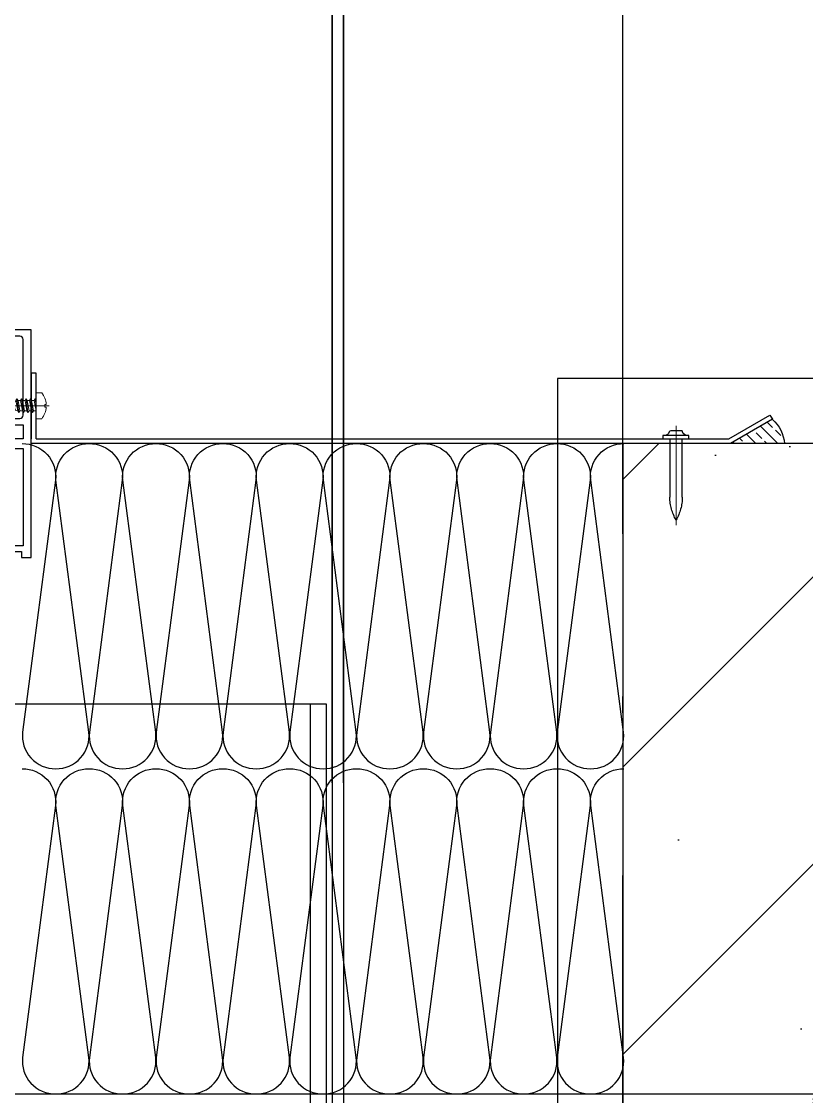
# Model space of a CAD drawing. Extents: x 6843040 to 15500510, y -6507076 to -4940511.
# Drawn here: x 7671644.5 to 7671885.9, y -6166984.7 to -6166654.1 of the extents above; entities that cross this region are included whole.
import ezdxf

# ---------------------------------------------------------------- set-up
doc = ezdxf.new("R2010")
doc.units = 0
doc.header["$LTSCALE"] = 1000
doc.header["$MEASUREMENT"] = 0
for name, pattern in [('CENTER', [50.800000000000004, 31.75, -6.35, 6.35, -6.35]), ('CONTINOUS', [0]), ('DOTE', [2.4200000000000004, 2, -0.2, 0.02, -0.2]), ('HIDDEN', [0.375, 0.25, -0.125])]:
    doc.linetypes.add(name, pattern=pattern)
for name, color, linetype, lineweight in [('002CEN', 1, 'CENTER', 13), ('003DOT', 253, 'HIDDEN', 13), ('009CON', 6, 'CONTINOUS', 15)]:
    doc.layers.add(name, color=color, linetype=linetype, lineweight=lineweight)
for name, color, linetype in [('DOTE', 8, 'DOTE'), ('E_LINE_1', 1, 'Continuous'), ('GC', 3, 'Continuous'), ('LT-dim 1', 3, 'Continuous'), ('LT-dim 10', 253, 'Continuous'), ('LT-dim 5', 3, 'Continuous'), ('LT-dim 50', 253, 'Continuous'), ('LT-dim 8', 253, 'Continuous'), ('LT-Fill-密封胶', 113, 'Continuous'), ('LT-Fill-玻璃1', 14, 'Continuous'), ('LT-中线', 6, 'Continuous'), ('LT-铝板', 31, 'Continuous'), ('PUB_HATCH', 8, 'Continuous'), ('XC', 61, 'Continuous'), ('实体', 7, 'Continuous'), ('批荡层', 213, 'Continuous'), ('紧固件', 40, 'Continuous')]:
    doc.layers.add(name, color=color, linetype=linetype)

# ---------------------------------------------------------------- blocks, each defined once
blk = doc.blocks.new('LT-BLK-20240603163343', base_point=(-3102913.412890759, 295840.9490596681))
at = {"layer": 'LT-Fill-密封胶'}
h = blk.add_hatch(dxfattribs=at)
h.set_pattern_fill('ANSI38', color=8, scale=2, style=0)
h.set_pattern_definition([(45, (-2772054.24012991, 233924.1443912563), (-4.490128060534576, 4.490128060534577), []), (135, (-2772054.24012991, 233924.1443912563), (-13.47038418160373, 4.490128060534578), [15.875, -9.525])])
edge = h.paths.add_edge_path()
edge.add_arc((-3103105.182630866, 295847.9445893168), 53.49325224012031, 349.22577148122093, 370.77422851344784, ccw=False)
edge.add_line((-3103052.632387903, 295837.9445893304), (-3102872.632387904, 295837.9445893395))
edge.add_arc((-3102820.082144962, 295847.944589319), 53.49325221775999, 169.2257714843428, 190.7742285157185, ccw=False)
edge.add_line((-3102872.632387904, 295857.9445892984), (-3103052.632387902, 295857.9445892984))
at = {"layer": 'GC', "color": 8, "linetype": 'HIDDEN', "ltscale": 50}
for p, q in [((-3102878.382199378, 295987.9445893046), (-3103047.382199377, 295987.9445893014)), ((-3103047.382199377, 295987.9445892986), (-3103047.382199377, 295660.9490596829)), ((-3103042.382199377, 295987.9445892986), (-3103042.382199377, 295660.9490596829)), ((-3102883.382199378, 295987.9445892986), (-3102883.382199378, 295660.9490596829)), ((-3102878.382199378, 295987.9445892986), (-3102878.382199378, 295660.9490596829)), ((-3102878.382199378, 295660.9490596867), (-3103049.382199377, 295660.9490596857))]:
    blk.add_line(p, q, dxfattribs=at)
at = {"layer": 'LT-Fill-密封胶', "color": 8}
for points in [[(-3103052.632387901, 295857.9445892934, -0.09430092778769975), (-3103052.632387903, 295837.9445893294, 1.164155667562947e-10)], [(-3102872.632387904, 295857.9445892934, 0.09430092778769975), (-3102872.632387902, 295837.9445893294, -1.164155667562947e-10)]]:
    blk.add_lwpolyline(points, format="xyb", dxfattribs=at)
at = {"layer": 'XC', "ltscale": 0.5}
for p, q in [((-3102872.632387904, 295857.9445892934), (-3103052.632387901, 295857.9445893124)), ((-3102872.632387904, 295837.9445893294), (-3103052.632387901, 295837.9445893124))]:
    blk.add_line(p, q, dxfattribs=at)
blk = doc.blocks.new('*U255')
at = {"layer": '002CEN', "ltscale": 5}
blk.add_line((-4.054319021158257, 1.989519660128281e-13), (10.54217069582398, 1.989519660128281e-13), dxfattribs=at)
at = {"layer": '003DOT', "ltscale": 5}
for p, q in [((-3.552713678800501e-14, 4.000000000000197), (-6.394884621840902e-14, 1.750000000000199)), ((-6.394884621840902e-14, 1.750000000000199), (-1.20792265079217e-13, -2.309999999999803)), ((-1.20792265079217e-13, 1.689951005760705), (0.6198573119681257, -1.549999999999798)), ((-3.552713678800501e-14, 4.405364961712621e-13), (0.2965411612219029, -2.109999999999815)), ((0.1999999999999247, 1.550000000000196), (0.7801426880317806, 1.550000000000182)), ((0.7801426880317806, 1.550000000000182), (1.103458838777946, 2.110000000000113)), ((0.7801426880317806, 1.550000000000182), (1.373225010475686, -1.549999999999798)), ((1.103458838778003, 2.110000000000198), (1.696541161221909, -2.109999999999815)), ((1.103458838777946, 2.110000000000113), (1.426774989524084, 1.550000000000196)), ((1.426774989524084, 1.550000000000182), (2.019857311968131, -1.549999999999798)), ((1.426774989524084, 1.550000000000196), (2.180142688031815, 1.550000000000196)), ((2.180142688031815, 1.550000000000196), (2.503458838777952, 2.110000000000113)), ((2.180142688031786, 1.550000000000182), (2.773225010475691, -1.549999999999798)), ((2.503458838778009, 2.110000000000198), (3.096541161221914, -2.109999999999815)), ((2.503458838777952, 2.110000000000113), (2.82677498952409, 1.550000000000182)), ((2.82677498952409, 1.550000000000182), (3.419857311968137, -1.549999999999798)), ((2.82677498952409, 1.550000000000182), (3.58014268803182, 1.550000000000196)), ((3.58014268803182, 1.550000000000196), (3.903458838777958, 2.110000000000113)), ((3.580142688031792, 1.550000000000182), (4.173225010475697, -1.549999999999798)), ((3.903458838778015, 2.110000000000198), (4.49654116122192, -2.109999999999815)), ((3.903458838777958, 2.110000000000113), (4.226774989524095, 1.550000000000182)), ((4.226774989524095, 1.550000000000182), (4.819857311968143, -1.549999999999798)), ((4.226774989524095, 1.550000000000182), (4.980142688031826, 1.550000000000196)), ((4.980142688031826, 1.550000000000196), (5.303458838777964, 2.110000000000113)), ((4.980142688031798, 1.550000000000182), (5.573225010475703, -1.549999999999798)), ((5.30345883877802, 2.110000000000198), (5.896541161221926, -2.109999999999815)), ((5.303458838777964, 2.110000000000113), (5.626774989524101, 1.550000000000182)), ((5.626774989524101, 1.550000000000182), (6.219857311968152, -1.549999999999798)), ((5.626774989524101, 1.550000000000182), (5.75796897832128, 1.550000000000196)), ((5.75796897832128, 1.550000000000196), (6.472600264496744, 1.253990029170197)), ((6.472600264496744, 1.253990029170197), (6.75501637345911, 1.743149078768994)), ((6.472600264496688, 1.253990029170225), (6.935613691095593, -1.062203588311888)), ((6.75501637345911, 1.743149078768994), (7.218029800058016, -1.551362637910714)), ((6.75501637345911, 1.743149078768994), (7.214966670336278, 0.946491795621327)), ((7.214966670336278, 0.946491795621327), (7.677980096935354, -0.7547053547629332)), ((7.214966670336278, 0.946491795621327), (7.959137419201934, 0.6382461787198395)), ((7.959137419201934, 0.6382461787198395), (8.241553528164356, 1.127405228318665)), ((7.959137419201905, 0.6382461787198537), (8.258597611268666, -0.5142057057746854)), ((8.241553528164356, 1.127405228318665), (8.541013720231117, -1.003364755373511)), ((8.241553528164356, 1.127405228318665), (8.701503825041524, 0.3307479451709128)), ((8.701503825041524, 0.3307479451709412), (9.000964017108512, -0.2067074722256024)), ((8.701503825041524, 0.3307479451709128), (9.499999999999943, 1.4210854715202e-13)), ((9.499999999999943, 1.4210854715202e-13), (9.000964017108512, -0.2067074722256024)), ((-1.20792265079217e-13, -2.309999999999803), (-1.20792265079217e-13, -3.999999999999801)), ((0.2965411612218745, -2.1099999999998), (0.1999999999998678, -2.1099999999998)), ((0.6198573119681257, -1.549999999999798), (0.2965411612218745, -2.1099999999998)), ((1.373225010475686, -1.549999999999798), (0.6198573119681257, -1.549999999999798)), ((1.696541161221909, -2.109999999999786), (1.373225010475686, -1.549999999999798)), ((2.019857311968131, -1.549999999999798), (1.696541161221909, -2.109999999999786)), ((2.77322501047572, -1.549999999999812), (2.019857311968131, -1.549999999999798)), ((3.096541161221914, -2.109999999999786), (2.77322501047572, -1.549999999999812)), ((3.419857311968137, -1.549999999999798), (3.096541161221914, -2.109999999999786)), ((4.173225010475726, -1.549999999999798), (3.419857311968137, -1.549999999999798)), ((4.49654116122192, -2.109999999999786), (4.173225010475726, -1.549999999999798)), ((4.819857311968143, -1.549999999999798), (4.49654116122192, -2.109999999999786)), ((5.573225010475731, -1.549999999999812), (4.819857311968143, -1.549999999999798)), ((5.896541161221926, -2.109999999999786), (5.573225010475731, -1.549999999999812)), ((6.219857311968152, -1.549999999999798), (5.896541161221926, -2.109999999999786)), ((6.935613691095593, -1.062203588311903), (6.185942131896716, -1.372727715457444)), ((6.185942131896716, -1.372727715457444), (6.219857311968152, -1.549999999999798)), ((7.218029800058016, -1.551362637910714), (6.935613691095593, -1.062203588311903)), ((7.677980096935382, -0.754705354762848), (7.218029800058016, -1.551362637910714)), ((8.258597611268666, -0.5142057057746854), (7.677980096935382, -0.754705354762848)), ((8.541013720231117, -1.003364755373511), (8.258597611268666, -0.5142057057746854)), ((9.000964017108512, -0.2067074722256024), (8.541013720231117, -1.003364755373511))]:
    blk.add_line(p, q, dxfattribs=at)
for centre, start, end in [((0.1999999999999318, 1.750000000000192), 179.999999999998, 269.999999999998), ((0.1999999999998749, -2.309999999999796), 90.00000000000203, 180.000000000002)]:
    blk.add_arc(centre, 0.1999999999999957, start, end, dxfattribs=at)
at = {"layer": '009CON'}
for p, q in [((-1.723475382979849, 4.000000000000197), (-3.552713678800501e-14, 4.000000000000197)), ((-2.700000000000053, 0.4000000000002188), (-3.087680633323494, 0.4000000000002188)), ((-2.700000000000053, -0.3999999999998067), (-2.700000000000053, 0.4000000000002188)), ((-3.087680633323494, -0.3999999999998067), (-2.700000000000053, -0.3999999999998067)), ((-1.20792265079217e-13, -3.999999999999801), (-1.723475382979849, -3.999999999999801))]:
    blk.add_line(p, q, dxfattribs=at)
for centre, radius, start, end in [((3.399999999999938, 1.882938249764265e-13), 6.499999999999996, 142.0201275551479, 176.4718766587116), ((3.399999999999942, 2.060573933704291e-13), 6.499999999999999, 183.5281233412879, 217.9798724448521)]:
    blk.add_arc(centre, radius, start, end, dxfattribs=at)
blk = doc.blocks.new('LT-BLK-20230218091845', base_point=(395239.0870920994, 252820.6931667216))
at = {"layer": 'LT-Fill-玻璃1'}
h = blk.add_hatch(dxfattribs=at)
h.set_pattern_fill('ANSI33', color=8, scale=0.75, style=0)
h.set_pattern_definition([(45, (0, 0), (-3.367596045400933, 3.367596045400933), []), (45, (3.3675975, 0), (-3.367596045400933, 3.367596045400933), [2.38125, -1.190625])])
edge = h.paths.add_edge_path()
edge.add_line((395239.0870920995, 252820.6931667213), (395252.0774720158, 252813.1931673797))
edge.add_arc((395244.3931078882, 252821.7790310139), 11.52243491589128, 311.8286027163969, 333.210536880252)
edge.add_arc((395244.3931078868, 252821.7790310151), 11.5224349176311, 333.2105368778266, 354.5924710384851)
edge.add_line((395255.8642632413, 252820.6931667213), (395239.0870920995, 252820.6931667213))
at = {"layer": 'LT-dim 5'}
blk.add_arc((395244.3931078864, 252821.7790310152), 11.52243491803174, 311.8286027185239, 354.5924710385319, dxfattribs=at)
blk = doc.blocks.new('LT-BLK-20240528163730', base_point=(-326528.041295993, 67956.2288645505))
at = {"layer": 'LT-中线'}
for p, q in [((-326529.3292597717, 67957.08914607074), (-326536.8292591135, 67944.09876615429)), ((-326535.3292591935, 67943.66857168314), (-326528.041295993, 67956.2288645505)), ((-326528.041295993, 67956.2288645505), (-326529.3292597717, 67957.08914607074)), ((-326536.8292591936, 67944.0987660157), (-326536.8292591936, 67911.33901212143)), ((-326535.3292591936, 67911.33901212143), (-326535.3292591936, 67943.66857168308))]:
    blk.add_line(p, q, dxfattribs=at)
at = {"layer": 'LT-Fill-玻璃1', "rotation": 90.00000000172149}
blk.add_blockref('LT-BLK-20230218091845', (-326536.8292591136, 67944.00837725072), dxfattribs=at)
blk = doc.blocks.new('sd425')
at = {"layer": '实体', "color": 1, "linetype": 'CENTER', "lineweight": 18}
blk.add_line((-0.04871903290131741, 3.919735350630617), (-0.04871903290131741, -26.61543915394304), dxfattribs=at)
at = {"layer": '紧固件', "color": 40}
blk.add_lwpolyline([(3.999196224301613, 0), (-3.999196224302068, 0), (-3.999196224302068, 0.9847774869713248), (3.999196224301613, 0.9847774869713248)], close=True, dxfattribs=at)
blk.add_lwpolyline([(-3.499196862180725, 0.9847774869713248, 0.3424338655934447), (-2.045032946706215, 2.106657444610164, -0.3502208192078309), (-1.560311641547742, 2.475888729230292), (1.566701022911275, 2.475888729230292, -0.3419987131197174), (2.050224319064, 2.100115896151237, 0.3485554434816476), (3.500794207520812, 0.9847774869713248)], format="xyb", dxfattribs=at)
at = {"layer": '紧固件', "color": 40, "linetype": 'HIDDEN', "ltscale": 2}
blk.add_lwpolyline([(1.86725199659395, 0), (1.86725199659395, -17.99662005964638, -0.1316415762669058), (-0.04392699687832646, -24.99357617320015, -0.1315314132238364), (-1.932731718799914, -17.99662005964615), (-1.932743155576645, 0)], format="xyb", dxfattribs=at)
blk = doc.blocks.new('LT-BLK-20240528163734', base_point=(-326528.041295993, 67956.2288645505))
at = {"rotation": 270}
blk.add_blockref('sd425', (-326535.3292591936, 67927.35857025624), dxfattribs=at)
at = {"layer": 'LT-dim 50'}
blk.add_blockref('LT-BLK-20240528163730', (-326528.041295993, 67956.2288645505), dxfattribs=at)
blk = doc.blocks.new('LT-BLK-20240910160700', base_point=(-5089123.43131763, -205701.589336378))
at = {"layer": 'LT-铝板'}
for points in [[(-5089076.93131763, -205700.089336378), (-5089076.93131763, -205695.839336378), (-5089120.93131763, -205695.839336378), (-5089120.93131763, -205700.089336378), (-5089116.93131763, -205700.089336378), (-5089116.93131763, -205703.089336378), (-5089120.93131763, -205703.089336378), (-5089120.93131763, -205732.9893363779), (-5089117.831317631, -205732.9893363782, -0.9999999999999999), (-5089117.831317631, -205734.789336378), (-5089120.43131763, -205734.789336378), (-5089120.43131763, -205736.589336378), (-5089123.43131763, -205736.589336378), (-5089123.43131763, -205666.589336378), (-5089063.43131763, -205666.589336378), (-5089063.43131763, -205669.839336378), (-5089064.63131763, -205669.839336378), (-5089064.63131763, -205668.789336378), (-5089067.63131763, -205668.789336378), (-5089067.63131763, -205674.3893363781), (-5089064.63131763, -205674.3893363781), (-5089064.63131763, -205673.339336378), (-5089063.43131763, -205673.339336378), (-5089063.43131763, -205687.089336378), (-5089063.43131763, -205687.089336378), (-5089063.43131763, -205690.089336378), (-5089063.43131763, -205690.089336378), (-5089063.43131763, -205692.339336378), (-5089063.93131763, -205692.339336378), (-5089063.93131763, -205695.339336378), (-5089063.43131763, -205695.339336378), (-5089063.43131763, -205698.339336378), (-5089066.43131763, -205698.339336378), (-5089066.43131763, -205696.339336378), (-5089073.43131763, -205696.339336378, 0.414213562373095), (-5089074.43131763, -205697.339336378), (-5089074.43131763, -205705.839336378, 0.414213562373095), (-5089073.43131763, -205706.839336378), (-5089066.43131763, -205706.839336378), (-5089066.43131763, -205704.839336378), (-5089063.43131763, -205704.839336378), (-5089063.43131763, -205707.839336378), (-5089063.93131763, -205707.839336378), (-5089063.93131763, -205710.839336378), (-5089063.43131763, -205710.839336378), (-5089063.43131763, -205729.839336378), (-5089064.63131763, -205729.839336378), (-5089064.63131763, -205728.789336378), (-5089067.63131763, -205728.789336378), (-5089067.63131763, -205734.3893363781), (-5089064.63131763, -205734.3893363781), (-5089064.63131763, -205733.339336378), (-5089063.43131763, -205733.339336378), (-5089063.43131763, -205736.589336378), (-5089069.43131763, -205736.589336378), (-5089069.43131763, -205734.789336378), (-5089072.03131763, -205734.789336378, -0.9999999999999999), (-5089072.03131763, -205732.9893363782), (-5089069.43131763, -205732.9893363779), (-5089069.43131763, -205728.089336378, -0.4142135623730951), (-5089067.93131763, -205726.589336378), (-5089066.43131763, -205726.589336378), (-5089066.43131763, -205710.339336378, 0.414213562373095), (-5089067.43131763, -205709.339336378), (-5089075.93131763, -205709.339336378, -0.4142135623732948), (-5089076.93131763, -205708.339336378), (-5089076.93131763, -205703.089336378), (-5089080.93131763, -205703.089336378), (-5089080.93131763, -205700.089336378)], [(-5089120.93131763, -205692.839336378), (-5089120.93131763, -205669.589336378, -0.414213562373095), (-5089119.93131763, -205668.589336378), (-5089069.63131763, -205668.589336378), (-5089069.63131763, -205675.089336378, 0.4142135623757146), (-5089068.13131763, -205676.589336378), (-5089066.43131763, -205676.589336378), (-5089066.43131763, -205692.339336378, -0.4142135623739082), (-5089067.93131763, -205693.839336378), (-5089119.93131763, -205693.839336378, -0.4142135623728286)]]:
    blk.add_lwpolyline(points, format="xyb", close=True, dxfattribs=at)
blk = doc.blocks.new('LT-BLK-20240910180508', base_point=(-5314322.16671394, -298328.3343760425))
at = {"layer": 'GC', "color": 8, "linetype": 'HIDDEN', "ltscale": 20}
blk.add_line((-5314421.806239106, -299557.6363848075), (-5314421.806239107, -297857.6363848513), dxfattribs=at)
at = {"layer": 'LT-dim 1', "extrusion": (0, 1.224646799147353e-16, -1)}
for points in [[(5314517.166714822, -298003.3346937988, 0.451718), (5314506.970830329, -298014.5946537983), (5314517.084808333, -298092.074693799, -0.451718), (5314506.888936996, -298103.3346937988, -0.451718), (5314496.693052502, -298092.074693799), (5314506.807043661, -298014.5946537983, 0.451718), (5314496.611159168, -298003.3346937988, 0.451718), (5314486.415274675, -298014.5946537983), (5314496.529252679, -298092.074693799, -0.451718), (5314486.333381342, -298103.3346937988, -0.451718), (5314476.137496849, -298092.074693799), (5314486.251488008, -298014.5946537983, 0.451718), (5314476.055603514, -298003.3346937988, 0.451718), (5314465.859719022, -298014.5946537983), (5314475.973697025, -298092.074693799, -0.451718), (5314465.777825688, -298103.3346937988, -0.451718), (5314455.581941195, -298092.074693799), (5314465.695932355, -298014.5946537983, 0.451718), (5314455.500047862, -298003.3346937988, 0.451718), (5314445.304163368, -298014.5946537983), (5314455.418141372, -298092.074693799, -0.451718), (5314445.222270034, -298103.3346937988, -0.451718), (5314435.026385541, -298092.074693799), (5314445.140376701, -298014.5946537983, 0.451718), (5314434.944492208, -298003.3346937988, 0.451718), (5314424.748607715, -298014.5946537983), (5314434.862585719, -298092.074693799, -0.451718), (5314424.666714381, -298103.3346937988, -0.451718), (5314414.470829888, -298092.074693799), (5314424.584821047, -298014.5946537983, 0.451718), (5314414.388936554, -298003.3346937988, 0.451718), (5314404.193052061, -298014.5946537983), (5314414.307030065, -298092.074693799, -0.451718), (5314404.111158728, -298103.3346937988, -0.451718), (5314393.915274234, -298092.074693799), (5314404.029265394, -298014.5946537983, 0.451718), (5314393.8333809, -298003.3346937988, 0.451718), (5314383.637496407, -298014.5946537983), (5314393.751474411, -298092.074693799, -0.451718), (5314383.555603074, -298103.3346937988, -0.451718), (5314373.359718581, -298092.074693799), (5314383.47370974, -298014.5946537983, 0.451718), (5314373.277825247, -298003.3346937988, 0.451718), (5314363.081940754, -298014.5946537983), (5314373.195918757, -298092.074693799, -0.451718), (5314363.00004742, -298103.3346937988, -0.451718), (5314352.804162927, -298092.074693799), (5314362.918154087, -298014.5946537983, 0.451718), (5314352.722269594, -298003.3346937988, 0.451718), (5314342.526385101, -298014.5946537983), (5314352.640363105, -298092.074693799, -0.451718), (5314342.444491766, -298103.3346937988, -0.451718), (5314332.248607274, -298092.074693799), (5314342.362598433, -298014.5946537983, 0.451718), (5314332.16671394, -298003.3346937988)], [(5314517.166714822, -298103.3346937988, 0.451718), (5314506.970830329, -298114.5946537983), (5314517.084808333, -298192.074693799, -0.451718), (5314506.888936996, -298203.3346937988, -0.451718), (5314496.693052502, -298192.074693799), (5314506.807043661, -298114.5946537983, 0.451718), (5314496.611159168, -298103.3346937988, 0.451718), (5314486.415274675, -298114.5946537983), (5314496.529252679, -298192.074693799, -0.451718), (5314486.333381342, -298203.3346937988, -0.451718), (5314476.137496849, -298192.074693799), (5314486.251488008, -298114.5946537983, 0.451718), (5314476.055603514, -298103.3346937988, 0.451718), (5314465.859719022, -298114.5946537983), (5314475.973697025, -298192.074693799, -0.451718), (5314465.777825688, -298203.3346937988, -0.451718), (5314455.581941195, -298192.074693799), (5314465.695932355, -298114.5946537983, 0.451718), (5314455.500047862, -298103.3346937988, 0.451718), (5314445.304163368, -298114.5946537983), (5314455.418141372, -298192.074693799, -0.451718), (5314445.222270034, -298203.3346937988, -0.451718), (5314435.026385541, -298192.074693799), (5314445.140376701, -298114.5946537983, 0.451718), (5314434.944492208, -298103.3346937988, 0.451718), (5314424.748607715, -298114.5946537983), (5314434.862585719, -298192.074693799, -0.451718), (5314424.666714381, -298203.3346937988, -0.451718), (5314414.470829888, -298192.074693799), (5314424.584821047, -298114.5946537983, 0.451718), (5314414.388936554, -298103.3346937988, 0.451718), (5314404.193052061, -298114.5946537983), (5314414.307030065, -298192.074693799, -0.451718), (5314404.111158728, -298203.3346937988, -0.451718), (5314393.915274234, -298192.074693799), (5314404.029265394, -298114.5946537983, 0.451718), (5314393.8333809, -298103.3346937988, 0.451718), (5314383.637496407, -298114.5946537983), (5314393.751474411, -298192.074693799, -0.451718), (5314383.555603074, -298203.3346937988, -0.451718), (5314373.359718581, -298192.074693799), (5314383.47370974, -298114.5946537983, 0.451718), (5314373.277825247, -298103.3346937988, 0.451718), (5314363.081940754, -298114.5946537983), (5314373.195918757, -298192.074693799, -0.451718), (5314363.00004742, -298203.3346937988, -0.451718), (5314352.804162927, -298192.074693799), (5314362.918154087, -298114.5946537983, 0.451718), (5314352.722269594, -298103.3346937988, 0.451718), (5314342.526385101, -298114.5946537983), (5314352.640363105, -298192.074693799, -0.451718), (5314342.444491766, -298203.3346937988, -0.451718), (5314332.248607274, -298192.074693799), (5314342.362598433, -298114.5946537983, 0.451718), (5314332.16671394, -298103.3346937988)]]:
    blk.add_lwpolyline(points, format="xyb", dxfattribs=at)
at = {"layer": 'LT-中线'}
blk.add_line((-5314527.136973075, -298203.3343760176), (-5314332.16671394, -298203.3343760176), dxfattribs=at)
for points in [[(-5314512.91731522, -298001.8343760166), (-5314512.91731522, -297981.7078609942), (-5314514.41731522, -297981.7078609942), (-5314514.41731522, -298001.8343760166)], [(-5314332.16671394, -298003.334375998), (-5314514.41731522, -298003.3343760241), (-5314514.41731522, -298001.8343760166)], [(-5314512.917315219, -298001.8343760166), (-5314332.16671394, -298001.8343760585)]]:
    blk.add_lwpolyline(points, dxfattribs=at)
at = {"layer": 'LT-铝板'}
blk.add_line((-5314418.306239105, -299557.6363848075), (-5314418.306239106, -297857.6363848504), dxfattribs=at)
at = {"rotation": 180}
blk.add_blockref('*U255', (-5314512.91731522, -297991.6800988689), dxfattribs=at)
at = {"layer": 'LT-dim 10', "xscale": -1}
blk.add_blockref('LT-BLK-20240603163343', (-5314557.636004927, -298230.3299056757), dxfattribs=at)
at = {"layer": 'LT-dim 50', "xscale": -1, "rotation": 270}
blk.add_blockref('LT-BLK-20240528163734', (-5314287.276861511, -297994.5464128423), dxfattribs=at)
at = {"layer": 'LT-dim 8', "ltscale": 1000, "xscale": -1}
blk.add_blockref('LT-BLK-20240910160700', (-5314514.41731522, -298003.3346937979), dxfattribs=at)
blk = doc.blocks.new('*U223')
at = {"layer": 'GC', "color": 8, "linetype": 'HIDDEN', "ltscale": 20}
blk.add_line((208.1921596757206, -2254.302008858298), (208.1921596757206, 2190.958984003022), dxfattribs=at)
at = {"layer": 'LT-铝板'}
blk.add_line((211.692159676652, -2254.302008857658), (211.692159676652, 2190.958984003662), dxfattribs=at)

msp = doc.modelspace()

# ---------------------------------------------------------------- hatches: boundary and pattern name
at = {"layer": 'PUB_HATCH'}
h = msp.add_hatch(dxfattribs=at)
h.set_pattern_fill('钢筋混凝土', color=256, scale=25, style=0)
h.set_pattern_definition([(45, (23901.64811997488, 4000), (-44.19417382415921, 44.19417382415922), []), (49.99999999999999, (23901.64811997488, 4000), (179.3150456501884, -15.68803374564878), [18.75, -206.25]), (355, (23901.64811997488, 4000), (-34.68783340325, 188.048033425003), [15, -165]), (100.4514, (23916.59103997517, 3998.692665000446), (144.6273454285054, 172.3598855152384), [15.9350475, -175.285528]), (46.18420000000002, (23901.64811997488, 4050), (266.8102621564111, -41.37975358225452), [28.12499999999998, -309.3749999999996]), (96.6356, (23923.88230622467, 4046.551673250273), (233.6656763871758, 243.5294677251104), [23.902572, -262.92825]), (351.1842, (23901.64811997488, 4050), (233.6654862834068, 243.5296502313311), [22.5, -247.5]), (21, (23926.64811997488, 4037.5), (149.2267630296154, -100.6547226663347), [18.75, -206.25]), (326.0000000000001, (23926.64811997488, 4037.5), (60.82883298039543, 181.2875112617133), [15, -165]), (71.4514, (23939.08367822506, 4029.112098500133), (210.0556571453725, 80.6326241774881), [15.9350475, -175.285528]), (37.50000000000001, (23901.64811997488, 4000), (3.039963829322667, 83.22346345782788), [0, -163, 0, -167.5, 0, -165.625]), (7.499999999999999, (23901.64811997488, 4000), (65.76738436053715, 98.60292797059006), [0, -95.5, 0, -159.25, 0, -63.125]), (327.5, (23845.89811997488, 4000), (133.4556090431022, -5.638717933594939), [0, -62.5, 0, -195, 0, -258.75]), (317.5, (23820.89811997488, 4000), (145.7965423355966, 25.02624558307943), [0, -81.25, 0, -129.5, 0, -183.75])])
h.paths.add_polyline_path([(7671829.342778199, -6166783.889315866), (7671829.342778199, -6168483.889315866), (7672329.342778199, -6168483.889315866), (7672329.342778199, -6167113.889315866), (7672863.327323199, -6167113.889315866), (7672863.327323199, -6166983.889315866), (7672029.342778199, -6166983.889315866), (7672029.342778199, -6166783.889315866)])

# ---------------------------------------------------------------- linework, layer by layer
at = {"layer": 'DOTE', "ltscale": 0.25}
msp.add_line((7671829.342778199, -6180726.673791605), (7671829.342778199, -6149489.225000926), dxfattribs=at)
at = {"layer": 'DOTE', "linetype": 'DOTE', "ltscale": 0.25}
msp.add_lwpolyline([(7670429.342778199, -6166983.889315866), (7672863.327323199, -6166983.889315866)], dxfattribs=at)
at = {"layer": 'E_LINE_1'}
msp.add_lwpolyline([(7671829.342778199, -6166783.889315866), (7671829.342778199, -6168483.889315866), (7672329.342778199, -6168483.889315866), (7672329.342778199, -6167113.889315866), (7672863.327323199, -6167113.889315866), (7672863.327323199, -6166983.889315866), (7672029.342778199, -6166983.889315866), (7672029.342778199, -6166783.889315866), (7671829.342778199, -6166783.889315866)], dxfattribs=at)
at = {"layer": '批荡层'}
msp.add_lwpolyline([(7672863.327323199, -6166963.889315866), (7672049.342778199, -6166963.889315866), (7672049.342778199, -6166763.889315866), (7671809.342778199, -6166763.889315866), (7671809.342778199, -6168503.889315866), (7672349.342778199, -6168503.889315866), (7672349.342778199, -6167133.889315866), (7672863.327323199, -6167133.889315866)], dxfattribs=at)

# ---------------------------------------------------------------- block references
msp.add_blockref('*U223', (7671531.760904825, -6164633.88931586))
at = {"layer": 'LT-dim 1', "ltscale": 1000}
msp.add_blockref('LT-BLK-20240910180508', (7671839.702858343, -6167108.889315911), dxfattribs=at)

doc.saveas('drawing.dxf')
